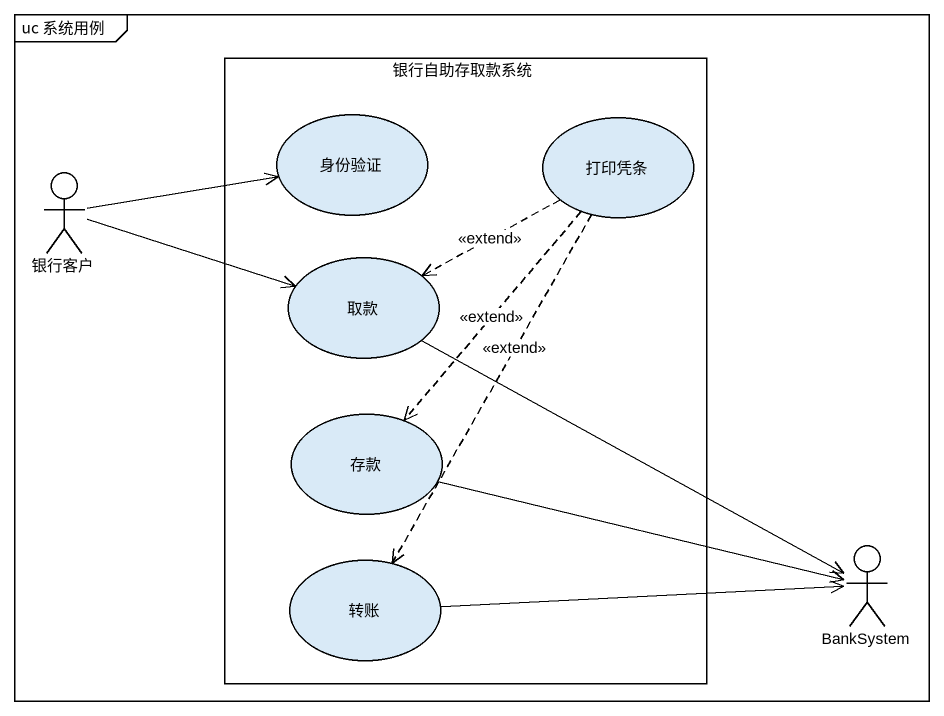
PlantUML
@startuml
mainframe uc 系统用例
rectangle 银行自助存取款系统 {
  usecase 身份验证
  usecase 打印凭条
  usecase 取款
  usecase 存款
  usecase 转账
}
actor 银行客户
actor BankSystem
打印凭条 .left.> 取款 : <<extend>>
打印凭条 ..> 存款 : <<extend>>
打印凭条 ..> 转账 : <<extend>>
银行客户 -right-> 身份验证
银行客户 -right-> 取款
取款 --> BankSystem
存款 -right-> BankSystem
转账 -right-> BankSystem
@enduml
